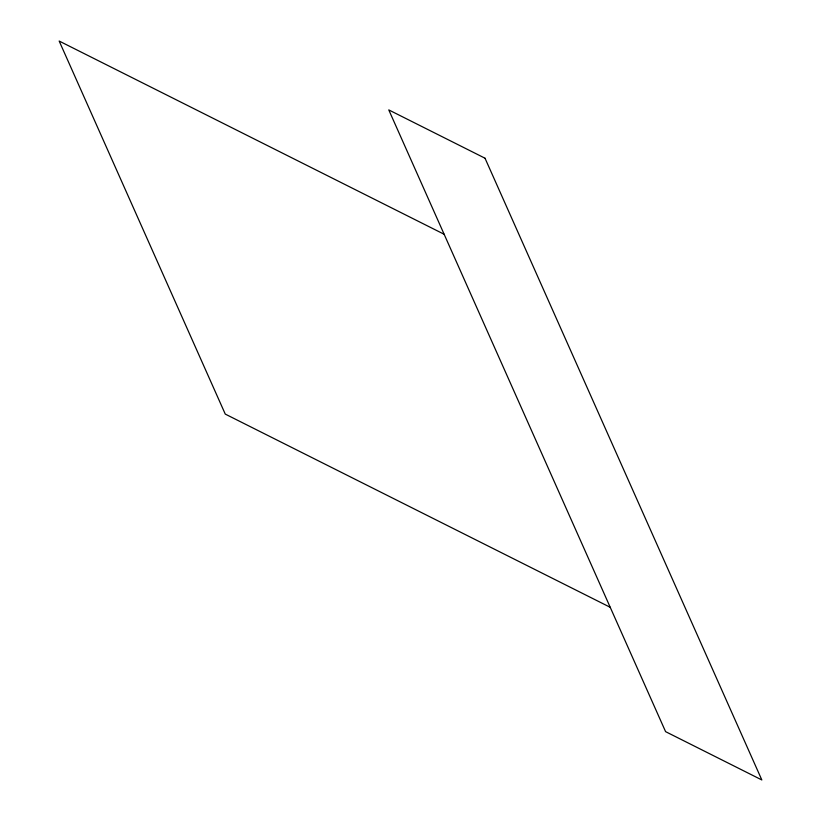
<?xml version="1.0" encoding="UTF-8"?>
<svg xmlns="http://www.w3.org/2000/svg" width="821" height="821" viewBox="0 0 821 821"><rect width="100%" height="100%" fill="white"/><g stroke="black" fill="none" stroke-linecap="round" stroke-linejoin="round"><path stroke-width="1.23" d="M444.14 234.262L59.174 41.05L225.262 414.092L610.229 607.304M485.016 158.217L388.774 109.911L665.585 731.644L761.826 779.95L485.016 158.217"/></g></svg>
